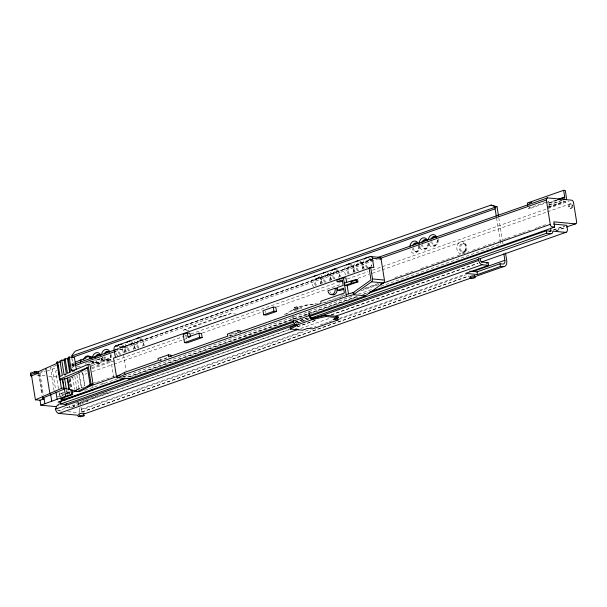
<?xml version="1.0" encoding="UTF-8"?>
<svg xmlns="http://www.w3.org/2000/svg" width="607" height="607" viewBox="0 0 607 607"><rect width="100%" height="100%" fill="white"/><g stroke="black" fill="none" stroke-linecap="round" stroke-linejoin="round"><path stroke-width="0.46" stroke-dasharray="3.04 2.28" d="M548.728 206.426L549.343 204.976A3.194 2.003 70.6 0 0 549.51 203.064L549.297 201.729L547.651 201.57M284.334 314.745L293.098 309.449L298.136 307.673A2.428 1.821 -84.6 0 0 298.067 310.23M285.958 314.343L293.925 309.524L306.497 305.109L317.582 303.819M70.617 378.169L74.373 376.257M71.323 364.2L74.418 362.652M91.422 366.104L97.613 363.016L106.726 360.239L106.597 359.435L109.268 358.502L110.838 359.739L114.124 380.058M40.586 371.977L46.314 369.481M189.02 330.686L183.526 330.162L193.648 326.027L220.402 316.634L230.698 313.591L236.191 314.115M56.421 365.315L50.404 367.705L54.304 392.023M46.914 371.105L55.73 367.804M39.068 373.449L45.176 371.712M71.732 364.966L74.418 364.025M115.52 349.586L371.954 259.493M72.203 364.906L73.986 364.276M115.087 349.837L371.522 259.743M118.98 346.293L124.2 346.787L371.712 259.834M72.051 365.664L74.615 364.761M72.408 366.537L74.16 365.922M114.981 351.582L376.659 259.644M545.883 202.192L528.249 208.391L529.896 208.542L549.297 201.729M183.526 330.162L230.698 313.591M555.845 200.105L547.825 203.322L556.695 200.211M549.51 203.064L557.492 200.264M548.675 204.885L561.976 200.211M549.343 204.976L562.643 200.302M548.508 206.79L563.584 201.494A3.194 2.003 70.6 0 1 563.531 201.076M548.417 207.154L565.269 201.236L565.337 202.321L563.691 202.169L563.584 201.494M91.528 367.781L111.058 360.922L97.416 359.632M548.387 207.571L565.231 201.653M84.669 371.264L86.452 370.642M91.816 368.752L183.845 336.422M184.74 336.111L186.524 335.481M190.993 333.911L335.739 283.059M347.356 278.977L367.91 271.754M372.372 270.183L568.941 201.129M81.338 372.577A2.36 1.48 70.6 0 1 83.015 374.944L86.998 373.548M92.363 371.659L112.94 364.435M113.828 364.117L182.699 339.92M183.595 339.609L187.168 338.349M202.374 333.008L261.405 312.271M276.61 306.93L341.005 284.304M358.001 278.332L368.73 274.561M372.311 273.309L381.249 270.168M382.144 269.849L546.717 212.033M547.605 211.722L571.756 203.239M296.626 310.572A2.428 1.821 -84.6 0 1 294.38 310.283A2.428 1.821 -84.6 0 1 294.198 307.301C301.338 306.391 308.371 304.441 315.837 303.849M60.222 397.153L59.676 393.768L68.394 390.711M340.823 295.389L343.448 294.471M230.827 334.055L235.956 332.249M63.28 394.171L63.682 394.026L59.653 393.639M66.3 393.108L69.79 391.879M75.89 389.74L84.479 386.72M96.536 382.486L115.292 375.892M159.057 360.52L167.987 357.379M228.718 336.043L236.753 333.22M322.492 303.098L344.822 295.252M365.361 288.037L377.865 283.644M394.838 277.68L401.978 275.168M405.552 273.916L412.699 271.405M420.734 268.582L427.882 266.071M431.456 264.819L453.778 256.973M457.352 255.722L468.961 251.639M472.534 250.38L479.682 247.876M483.255 246.617L494.864 242.542M498.438 241.282L506.473 238.46M507.369 238.149L510.047 237.208M513.621 235.948L521.656 233.126M522.551 232.815L531.482 229.674M535.055 228.422L536.838 227.792M537.734 227.481L546.664 224.34M66.375 393.215L69.934 391.963M77.043 389.466L81.49 387.903M65.67 393.875L70.139 392.304M77.286 389.793L79.965 388.852M159.413 360.937L166.568 358.426M230.007 336.134L237.216 333.6M324.73 302.855L345.322 295.624M363.161 289.357L379.269 283.697M57.263 396.955L63.431 394.793M64.312 394.482L69.593 392.623M63.295 395.468L59.721 396.728L58.993 392.213M66.869 394.216L69.547 393.268M360.831 290.935L379.595 284.342M84.677 390.331L117.781 378.7M123.153 376.81L353.115 296.019M358.487 294.129L371.909 289.418M380.855 286.276L500.76 244.151L500.312 241.358M127.553 377.091L357.182 296.421M362.538 294.532L367.903 292.65M128.358 376.97L357.424 296.489M363.692 294.289L368.161 292.718M129.921 377.068L232.671 340.975M233.566 340.656L243.392 337.204M244.287 336.893L258.582 331.87M259.47 331.551L307.719 314.601M311.292 313.349L357.751 297.028M553.356 229.916L564.093 226.153M553.409 230.053L565.026 225.971M294.956 322.097L306.581 318.015M294.858 322.446L307.37 318.053M555.762 230.781L565.595 227.329M295.321 322.378L307.832 317.985M556.224 230.721L566.058 227.268M296.603 323.099L309.107 318.705M296.262 323.334L308.773 318.941M297.991 323.356L307.666 319.957M75.852 403.321L89.942 398.374M90.822 398.063L94.351 396.826M95.231 396.515L100.512 394.656M101.392 394.345L104.92 393.108M105.8 392.805L107.56 392.183M111.293 391.356L83.318 401.189L87.37 401.568L86.93 398.829M80.139 402.995L289.205 329.54M297.248 326.718L316.012 320.124M331.194 314.79L477.724 263.309M57.453 409.74A1.389 0.873 70.6 0 0 58.469 410.749L289.327 329.639M297.384 326.809L316.171 320.208M331.384 314.866L478.134 263.309M72.984 404.694L73.28 406.523L87.37 401.568M73.705 406.872L71.596 407.616L71.156 404.869M300.769 328.448L331.149 317.78M314.206 327.059L315.966 326.437M320.367 324.897L323.888 323.652M324.768 323.349L328.288 322.112M329.169 321.801L332.689 320.564M78.978 412.851A4.166 2.61 70.6 0 0 79.593 409.71L302.058 331.551M339.586 318.364L464.674 274.417M81.528 411.925A6.943 4.348 70.6 0 0 81.421 409.884L309.251 329.836M338.736 319.479L466.502 274.592M81.953 411.895L468.824 275.973M81.877 412.092L468.748 276.17M64.812 407.449L70.875 407.707M570.405 203.838L571.324 203.922M571.862 205.477L572.78 205.561M568.592 206.623L569.51 206.714M570.049 208.262L570.967 208.353M462.959 243.407L464.059 243.513M433.641 245.213L434.741 245.319M424.452 248.438L425.553 248.544M462.253 252.125L463.353 252.224M415.264 251.67L416.364 251.776M368.995 259.455L370.095 259.561M359.807 262.687L360.907 262.785M350.618 265.912L351.719 266.018M336.324 270.934L337.424 271.041M327.135 274.167L328.235 274.265M317.947 277.391L319.039 277.498M305.67 305.025L306.497 305.109M294.198 307.301L298.136 307.673M297.498 307.908L301.436 308.28M293.925 309.168L297.862 309.54M293.098 309.449L293.925 309.524M220.402 316.634L225.895 317.15M309.927 327.439L312.446 327.674M295.397 328.341L297.187 328.508M193.648 326.027L199.142 326.551M140.27 339.814L141.37 339.92M131.082 343.038L132.182 343.145M121.893 346.271L122.993 346.377M114.92 349.101L122.743 349.844A2.496 1.874 -84.6 0 1 124.2 346.787M101.991 357.811L109.268 358.502M99.009 358.623L110.838 359.739M106.893 360.012L107.993 360.11M96.725 359.291L106.726 360.239M90.519 361.438L99.654 362.303M89.851 361.689L99.897 362.637M87.567 362.06L97.613 363.016M97.704 363.236L98.804 363.343M71.74 365.611L76.307 366.051M77.218 366.135L80.875 366.484M122.637 376.59L127.098 377.008L126.81 375.202M36.83 375.058L45.153 375.847M48.856 376.203L58.113 377.076M94.032 382.645L95.648 382.797M101.559 383.358L105.315 383.715M59.676 393.768L63.705 394.155M77.559 402.934L79.373 403.101A3.885 2.436 70.6 0 0 81.33 401.273M73.28 406.523L74.403 406.629L74.107 404.801M58.469 410.749L63.166 411.197M67.863 411.637L77.248 412.532L77.491 413.466M71.808 366.818L73.037 367.925M38.408 373.252L41.17 390.142M529.608 206.759L529.896 208.542M498.802 217.867L502.353 240.038M502.505 240.964L503.097 244.659M496.594 218.118L500.168 240.433M309.221 311.414L309.502 313.136M308.402 311.338L308.675 313.053M293.257 316.118L293.674 318.69M292.437 316.042L292.847 318.614M265.547 310.943L265.813 312.597M229.97 334.358L230.303 336.415M185.917 335.633L186.781 341.058M160.589 358.729L160.809 360.103M122.743 349.844L123.327 353.464M123.471 354.374L126.081 370.672M92.765 386.272L93.038 387.964M82.681 372.288L84.874 386.014M83.015 374.944L84.768 385.885M79.396 373.98L81.596 387.729M78.629 371.909L81.118 387.463M76.899 374.883L79.267 389.671M80.238 402.464L80.83 406.174M80.974 407.1L81.421 409.884M72.005 358.449L73.644 368.669M74.836 376.112L76.922 389.125M78.553 403.215L79.145 406.925M79.297 407.851L79.593 409.71M72.711 377.03L74.699 389.436M70.162 378.776L71.74 388.594M69.858 378.26L71.474 388.328M69.031 378.776L70.647 388.844M69.023 379.982L69.615 383.647M69.759 384.557L70.055 386.393M68.955 391.143L69.395 393.89M66.497 389.588L67.225 394.163M69.137 406.06L69.426 407.889M58.416 388.609L55.814 372.372A2.36 1.48 70.6 0 1 57.012 370.24M52.293 369.01L55.51 389.14M39.986 373.54L43.408 394.937M39.212 374.352L42.566 395.24M41.124 389.853L42.027 395.718M367.303 267.884A4.37 3.278 -84.6 0 1 366.393 260.813A4.37 3.278 -84.6 0 1 371.719 262.034M371.818 264.72A4.37 3.278 -84.6 0 1 371.082 266.556M296.694 306.421A2.428 1.821 -84.6 0 1 296.861 310.336M300.632 306.801A2.428 1.821 -84.6 0 1 301.474 308.66M110.466 354.518A4.37 3.278 -84.6 0 1 107.925 359.868A4.37 3.278 -84.6 0 1 104.032 356.779M111.559 354.625A4.37 3.278 -84.6 0 1 109.017 359.974A4.37 3.278 -84.6 0 1 105.132 356.886M101.339 358.426A4.37 3.278 -84.6 0 1 98.478 363.168A4.37 3.278 -84.6 0 1 94.844 360.012M102.226 357.204A4.37 3.278 -84.6 0 1 99.829 363.198A4.37 3.278 -84.6 0 1 95.876 359.443M110.694 354.89A6.176 4.628 -84.6 0 1 107.007 361.491A6.176 4.628 -84.6 0 1 101.718 358.047M101.506 358.122A6.176 4.628 -84.6 0 1 97.818 364.724A6.176 4.628 -84.6 0 1 92.53 361.271M92.082 360.975A4.37 3.278 -84.6 0 1 90.929 365.353M86.019 364.488A4.37 3.278 -84.6 0 1 85.648 363.236M92.317 361.347A6.176 4.628 -84.6 0 1 91.118 365.877M138.578 348.243A4.37 3.278 -84.6 0 1 137.076 342.189A4.37 3.278 -84.6 0 1 141.863 340.512A4.37 3.278 -84.6 0 1 142.357 346.916M138.813 347.667A4.37 3.278 -84.6 0 1 138.366 341.9A4.37 3.278 -84.6 0 1 142.668 340.383A4.37 3.278 -84.6 0 1 144.018 345.838M93.038 360.437A4.37 3.278 -84.6 0 1 91.133 366.196M86.748 363.343A4.37 3.278 -84.6 0 1 86.68 362.667M128.934 351.18A4.37 3.278 -84.6 0 1 127.978 345.216A4.37 3.278 -84.6 0 1 132.531 343.623A4.37 3.278 -84.6 0 1 133.487 349.579M129.625 350.899A4.37 3.278 -84.6 0 1 129.177 345.125A4.37 3.278 -84.6 0 1 133.479 343.615A4.37 3.278 -84.6 0 1 134.83 349.071M119.746 354.405A4.37 3.278 -84.6 0 1 118.79 348.448A4.37 3.278 -84.6 0 1 123.342 346.847A4.37 3.278 -84.6 0 1 124.291 352.811M120.846 354.511A4.37 3.278 -84.6 0 1 119.799 348.752A4.37 3.278 -84.6 0 1 124.139 346.749A4.37 3.278 -84.6 0 1 125.641 352.295M131.438 341.529A6.176 4.628 -84.6 0 1 133.775 349.495M126.423 352.075A6.176 4.628 -84.6 0 1 126.097 343.41M140.627 338.304A6.176 4.628 -84.6 0 1 142.622 347.143M135.619 348.85A6.176 4.628 -84.6 0 1 134.845 340.975M122.25 344.761A6.176 4.628 -84.6 0 1 124.587 352.728M117.811 355.854A6.176 4.628 -84.6 0 1 116.013 353.024M115.808 352.113A6.176 4.628 -84.6 0 1 116.461 347.432M334.176 279.076A4.37 3.278 -84.6 0 1 333.22 273.112A4.37 3.278 -84.6 0 1 337.765 271.511A4.37 3.278 -84.6 0 1 338.721 277.475M335.276 279.174A4.37 3.278 -84.6 0 1 334.229 273.416A4.37 3.278 -84.6 0 1 338.569 271.412A4.37 3.278 -84.6 0 1 340.072 276.959M336.68 269.425A6.176 4.628 -84.6 0 1 339.017 277.391M331.665 279.971A6.176 4.628 -84.6 0 1 331.339 271.299M324.988 282.301A4.37 3.278 -84.6 0 1 324.032 276.337A4.37 3.278 -84.6 0 1 328.577 274.743A4.37 3.278 -84.6 0 1 329.533 280.707M326.08 282.407A4.37 3.278 -84.6 0 1 325.124 276.443A4.37 3.278 -84.6 0 1 329.677 274.85A4.37 3.278 -84.6 0 1 330.633 280.806M327.492 272.649A6.176 4.628 -84.6 0 1 329.829 280.616M322.476 283.203A6.176 4.628 -84.6 0 1 322.15 274.531M315.792 285.533A4.37 3.278 -84.6 0 1 314.836 279.569A4.37 3.278 -84.6 0 1 319.388 277.968A4.37 3.278 -84.6 0 1 320.344 283.932M318.941 276.299A6.176 4.628 -84.6 0 1 320.64 283.848M313.865 286.974A6.176 4.628 -84.6 0 1 312.962 277.756M316.482 285.244A4.37 3.278 -84.6 0 1 316.141 279.288A4.37 3.278 -84.6 0 1 320.625 278.196A4.37 3.278 -84.6 0 1 321.444 284.038M357.66 270.821A4.37 3.278 -84.6 0 1 356.704 264.857A4.37 3.278 -84.6 0 1 361.256 263.263A4.37 3.278 -84.6 0 1 362.204 269.227M367.948 267.695A4.37 3.278 -84.6 0 1 367.144 261.442A4.37 3.278 -84.6 0 1 371.947 260.524M358.76 270.927A4.37 3.278 -84.6 0 1 357.804 264.963A4.37 3.278 -84.6 0 1 362.349 263.37A4.37 3.278 -84.6 0 1 363.305 269.326M348.471 274.053A4.37 3.278 -84.6 0 1 347.515 268.089A4.37 3.278 -84.6 0 1 352.06 266.488A4.37 3.278 -84.6 0 1 353.016 272.452M349.162 273.765A4.37 3.278 -84.6 0 1 348.813 267.808A4.37 3.278 -84.6 0 1 353.304 266.716A4.37 3.278 -84.6 0 1 354.116 272.558M369.352 257.945A6.176 4.628 -84.6 0 1 371.795 261.192M371.939 264.978A6.176 4.628 -84.6 0 1 371.689 265.912M364.337 268.491A6.176 4.628 -84.6 0 1 363.57 260.615M360.163 261.169A6.176 4.628 -84.6 0 1 362.5 269.136M355.148 271.724A6.176 4.628 -84.6 0 1 354.822 263.051M350.975 264.402A6.176 4.628 -84.6 0 1 353.312 272.368M345.96 274.948A6.176 4.628 -84.6 0 1 345.633 266.276M437.215 239.727A4.37 3.278 -84.6 0 1 434.673 245.069A4.37 3.278 -84.6 0 1 430.78 241.981M438.163 239.181A4.37 3.278 -84.6 0 1 435.773 245.175A4.37 3.278 -84.6 0 1 431.812 241.411M437.442 240.099A6.176 4.628 -84.6 0 1 433.762 246.7A6.176 4.628 -84.6 0 1 428.466 243.248M428.018 242.952A4.37 3.278 -84.6 0 1 425.484 248.301A4.37 3.278 -84.6 0 1 421.592 245.213M429.119 243.058A4.37 3.278 -84.6 0 1 426.326 248.475A4.37 3.278 -84.6 0 1 422.624 244.644M418.686 245.539A4.37 3.278 -84.6 0 1 416.539 251.427A4.37 3.278 -84.6 0 1 412.396 248.445M428.254 243.324A6.176 4.628 -84.6 0 1 424.21 250.031A6.176 4.628 -84.6 0 1 419.073 245.569M418.967 245.6A6.176 4.628 -84.6 0 1 415.734 253.013A6.176 4.628 -84.6 0 1 410.089 249.705M419.786 245.638A4.37 3.278 -84.6 0 1 417.388 251.632A4.37 3.278 -84.6 0 1 413.435 247.868M71.77 358.798A161.03 34.857 -9.1 0 1 70.852 359.223M571.9 205.819A2.223 1.662 -84.6 0 1 569.791 208.216A2.223 1.662 -84.6 0 1 568.835 204.938A2.223 1.662 -84.6 0 1 571.528 204.567M330.466 293.06A4.856 3.642 -84.6 0 1 329.935 291.686M464.924 250.683A4.37 3.278 -84.6 0 0 463.467 243.498A4.37 3.278 -84.6 0 0 459.431 249.113A4.37 3.278 -84.6 0 0 464.924 250.683M466.024 250.79A4.37 3.278 -84.6 0 0 464.56 243.597A4.37 3.278 -84.6 0 0 460.531 249.219A4.37 3.278 -84.6 0 0 466.024 250.79M464.689 251.776A6.176 4.628 -84.6 0 0 462.625 241.624A6.176 4.628 -84.6 0 0 456.927 249.56A6.176 4.628 -84.6 0 0 464.689 251.776M572.325 207.617A2.223 1.662 -84.6 0 0 571.582 203.967A2.223 1.662 -84.6 0 0 569.533 206.82A2.223 1.662 -84.6 0 0 572.325 207.617"/><path stroke-width="0.91" d="M72.043 355.877L71.861 357.515L495.1 208.816L495.198 206.6L491.01 205.09L75.238 351.165L71.952 355.3L72.043 355.877L495.289 207.177M563.637 199.915A3.194 2.003 70.6 0 1 563.751 199.589L564.722 197.169L563.637 190.302L527.392 203.034L527.817 205.712M30.669 373.108L30.562 375.786L31.579 375.877L38.742 372.918L38.529 371.575L34.751 371.674L30.669 373.108L30.562 375.786M564.677 197.404L559.351 199.271M346.096 294.592L353.259 292.589L370.983 279.888L369.048 267.824L370.665 267.255L373.874 267.558L372.387 258.256A2.496 1.874 -84.6 0 0 370.156 256.495L115.497 345.967A2.496 1.874 -84.6 0 0 114.048 349.017L115.391 357.386M384.481 280.738A2.496 1.874 -84.6 0 1 383.427 282.915L365.399 295.829L129.321 378.776L118.168 377.713L124.875 374.413L346.506 296.55L353.471 294.699L371.522 281.785A2.496 1.874 -84.6 0 0 372.577 279.615M295.776 324.92L290.032 327.833L290.222 329.032L302.491 330.2L307.597 328.402L312.635 328.88L338.16 319.912L337.97 318.705L334.616 318.387M290.222 329.032L297.612 325.291L296.428 325.177A3.885 2.436 70.6 0 1 293.257 321.194L292.984 319.472M75.192 362.273L79.555 360.399L81.179 360.247L80.359 360.171L80.64 362.28M171.075 356.499L170.855 355.125L168.291 354.883L158.025 358.487L158.359 360.55L124.556 372.425L116.567 376.689A2.481 1.389 89.5 0 0 116.992 377.425L117.181 377.592M38.529 371.575L57.361 363.161L56.8 362.197L60.45 362.007M31.579 375.877L35.411 399.801L61.406 388.419M64.494 360.308L61.747 360.126L59.972 360.869L62.309 375.467L60.04 376.423L57.695 361.818M68.803 358.358L64.016 359.169L66.36 373.768L64.084 374.724L61.747 360.126M76.361 369.633L74.426 357.508L69.168 357.015L68.067 357.477L70.404 372.076L67.43 373.32L65.093 358.722M69.168 357.015L71.239 369.997A1.396 0.91 -88.2 0 0 72.339 370.96L87.947 364.428L89.904 364.306L93.046 383.95A161.03 34.857 -9.1 0 1 79.616 391.591L77.62 391.53A190.484 19.576 6.9 0 0 69.418 389.375A4.128 0.425 6.9 0 0 68.955 389.269L62.301 388.078L61.413 388.427L59.524 376.651M87.393 367.622A158.427 34.288 -9.1 0 1 67.612 378.062A3.437 0.744 -9.1 0 1 64.668 378.806A2.724 0.592 -9.1 0 0 62.756 379.231L60.101 380.263L59.539 379.292L87.393 367.622L90.094 384.481A158.427 34.288 -9.1 0 1 77.62 391.53M90.094 384.481L93.046 383.95M65.859 388.434L42.998 397.949A2.777 0.599 -9.1 0 0 43.112 398.708L44.114 398.807L40.024 400.241L35.411 399.801M40.024 400.241L40.821 405.18L65.586 396.234L71.527 394.338L72.688 394.558L72.013 390.331M30.881 374.451L34.963 373.017L38.742 372.918M95.625 357.204L88.341 356.514L85.678 357.455L85.807 358.259L80.359 360.171M529.038 203.193L531.686 202.26M74.881 363.965L114.192 350.148M377.774 257.543L547.544 197.905L571.627 200.181A2.36 1.48 70.6 0 1 573.547 202.609L576.612 221.752A2.36 1.48 70.6 0 1 575.421 223.877L566.483 227.018M75.913 365.308L114.981 351.582M380.232 258.392L546.353 200.029A2.36 1.48 70.6 0 1 547.544 197.905M557.613 199.483L564.707 196.987M369.344 268.248L113.524 358.13L116.385 375.991A2.496 1.874 -84.6 0 0 116.483 376.408L120.034 375.156M346.673 282.422L345.96 277.991L343.395 277.748L336.908 280.032L337.181 281.731L339.738 281.974L342.295 281.079M187.373 333.023L183.208 334.487L184.513 342.629L187.07 342.872L202.154 337.568L201.494 333.448L198.929 333.205L188.018 337.044L187.373 333.023L189.938 333.266L190.454 336.483M337.181 281.731L342.28 279.933L343.167 285.449L336.946 287.635L337.386 290.381L339.95 290.624L343.501 289.372M273.279 307.089L262.983 310.701L263.643 314.821L266.207 315.063L276.504 311.452L275.844 307.332L273.279 307.089L273.939 311.209L276.504 311.452M344.252 283.059L356.347 279.425L357.538 279.539L357.91 281.868L347.189 285.631L344.624 285.389L356.719 281.754L357.91 281.868M350.391 282.05L356.643 279.85M332.393 294.714A4.856 3.642 -84.6 0 0 335.99 293.242A4.856 3.642 -84.6 0 0 336.931 288.416L335.102 288.242L327.97 290.753A4.856 3.642 -84.6 0 0 332.34 294.501L334.169 294.676M184.513 342.629L199.589 337.325L202.154 337.568M263.643 314.821L273.939 311.209M337.386 290.381L343.608 288.188L344.374 292.999L320.792 301.284L321.126 303.363L238.005 332.568L237.671 330.504L227.413 334.116L227.739 336.172L168.617 356.946L168.291 354.883M72.225 392.327L76.694 390.756M87.416 386.993L116.901 376.636M380.483 284.03L550.253 224.385A2.36 1.48 70.6 0 0 552.173 226.806L554.646 227.041L553.812 221.828L575.421 223.877M72.688 394.558L60.488 398.845L64.517 399.224M124.867 378.032L64.114 399.383L61.641 399.148A2.36 1.48 70.6 0 1 60.89 398.829M369.686 292.02L554.646 227.041M126.347 378.328L60.23 401.553L60.617 403.966L65.199 404.399L294.812 323.728M368.472 293.257L546.27 230.797L550.936 231.214L550.632 228.186M549.274 231.479L551.057 230.85M60.685 403.587L57.999 404.528L58.143 405.4L56.815 405.863L55.51 409.148A4.166 2.61 70.6 0 0 58.894 413.428L77.681 415.203L77.916 416.136A6.943 4.348 70.6 0 0 79.282 415.947M60.617 403.966L293.811 322.036M309.889 316.384L546.657 233.202L551.239 233.634A2.914 1.829 70.6 0 0 552.727 231.138L565.413 232.344A3.885 2.436 70.6 0 0 567.378 228.839L566.817 225.341L553.675 224.097M310.898 318.076L551.239 233.634M55.51 409.148L296.208 324.586M312.317 318.925L478.748 260.456A4.166 2.61 70.6 0 0 482.14 264.728L488.552 265.335L488.119 262.656L481.708 262.049A1.389 0.873 70.6 0 1 480.577 260.623L480.296 258.855M296.428 325.177L312.248 319.623L325.959 316.482L338.236 317.643L338.038 316.437L325.769 315.276L312.059 318.417A2.64 1.654 70.6 0 1 309.911 315.708L309.638 313.994M481.298 262.057L566.179 232.238M58.894 413.428L298.09 329.389M335.61 316.209L482.14 264.728M486.351 263.279L488.119 262.656M338.236 317.643L333.129 319.434L338.16 319.912M488.552 265.335L465.577 273.408L477.481 274.539L500.456 266.465L503.203 266.723A6.943 4.348 70.6 0 0 506.708 260.464L505.517 253.051M472.709 271.595L504.872 260.289L503.833 253.802M469.727 271.162L477.049 271.86L500.024 263.787L502.771 264.045A4.166 2.61 70.6 0 0 504.872 260.289M84.168 413.944L470.144 278.34M474.613 276.769L503.203 266.723M64.084 374.724L65.92 374.845M563.637 190.302L565.284 190.454L566.361 197.146A3.194 2.003 70.6 0 1 566.194 199.05M491.01 205.09L497.027 206.775L498.506 216.016M495.198 206.6L497.027 206.775M370.156 256.495L378.859 257.322A2.496 1.874 -84.6 0 1 381.082 259.083L384.443 280.085L372.546 278.954L370.665 267.255M372.387 258.256L381.082 259.083M369.048 267.824L370.24 267.937M371.522 281.785L383.427 282.915M352.917 292.779L354.177 292.893M353.471 294.699L365.399 295.829M237.671 330.504L240.235 330.747L240.455 332.128M188.018 337.044L189.725 337.204M115.497 345.967L117.242 346.127M88.341 356.514L89.912 357.758L92.643 358.016M71.239 369.997L74.744 370.331M72.339 370.96L74.054 371.127M92.089 389.535L93.303 389.656L58.075 402.031L60.897 402.297M44.091 398.67L44.903 403.746M40.821 405.18L56.504 406.667M89.912 357.758L90.132 358.942M546.353 200.029L550.253 224.385M546.27 230.797L546.657 233.202M495.1 208.816L496.291 216.259M500.024 263.787L500.456 266.465M478.468 258.681L478.748 260.456M477.049 271.86L477.481 274.539M474.454 275.844L474.644 277.05M356.347 279.425L356.719 281.754M351.43 281.155L351.802 283.484M353.259 292.589L353.585 294.638M347.189 285.631L348.517 293.917M343.395 277.748L346.506 296.55M325.769 315.276L325.959 316.482M313.25 318.531L313.44 319.737M308.811 313.91L309.084 315.632A3.885 2.436 70.6 0 0 312.248 319.623M198.929 333.205L199.589 337.325M124.556 372.425L124.875 374.413M87.947 364.428L91.088 384.064M83.379 413.238L83.698 415.249M67.536 358.889L69.729 372.569M70.791 389.762L71.527 394.338M67.612 378.062L69.418 389.375M67.187 378.229L68.955 389.269M64.668 378.806L66.277 388.844M64.425 388.973L65.586 396.234M62.665 379.261L64.145 388.503M62.392 379.367L63.841 388.434M64.592 398.943L64.881 400.726M57.65 364.959L57.938 366.757M58.947 373.055L59.236 374.853M56.8 362.197L59.539 379.292M55.95 391.887L57.126 399.209M50.578 393.981L51.747 401.303M45.866 368.54L49.918 393.799M42.824 396.902L43.112 398.708M36.541 371.385L36.754 372.728M34.751 371.674L34.963 373.017M79.289 414.672A2.777 0.599 -9.1 0 1 80.632 413.481A2.777 0.599 -9.1 0 1 84.016 413.678M104.245 354.086A4.37 3.278 -84.6 0 1 109.45 352.257M105.595 353.57A4.37 3.278 -84.6 0 1 109.207 351.483M101.574 354.26A6.176 4.628 -84.6 0 1 105.102 349.586A6.176 4.628 -84.6 0 1 109.67 351.415M83.44 359.784A6.176 4.628 -84.6 0 1 90.792 357.204M95.056 357.318A4.37 3.278 -84.6 0 1 100.261 355.49M96.407 356.802A4.37 3.278 -84.6 0 1 100.011 354.716M92.628 356.559A6.176 4.628 -84.6 0 1 96.634 352.637A6.176 4.628 -84.6 0 1 100.891 355.406M126.628 342.705A6.176 4.628 -84.6 0 1 130.035 341.126M136.423 338.888A6.176 4.628 -84.6 0 1 139.231 337.902M117.439 345.937A6.176 4.628 -84.6 0 1 118.039 345.345M118.699 344.882A6.176 4.628 -84.6 0 1 121.567 344.488M331.87 270.601A6.176 4.628 -84.6 0 1 335.99 269.151M323.281 273.241A6.176 4.628 -84.6 0 1 325.36 272.277M314.092 276.466A6.176 4.628 -84.6 0 1 316.9 275.479M364.541 259.121A6.176 4.628 -84.6 0 1 365.141 258.529M365.801 258.066A6.176 4.628 -84.6 0 1 368.669 257.672M346.764 264.986A6.176 4.628 -84.6 0 1 350.292 264.128M355.952 261.761A6.176 4.628 -84.6 0 1 358.76 260.775M421.804 242.519A4.37 3.278 -84.6 0 1 427.009 240.691M431 239.287A4.37 3.278 -84.6 0 1 436.198 237.458M428.322 239.462A6.176 4.628 -84.6 0 1 432.214 234.681A6.176 4.628 -84.6 0 1 436.835 237.383M432.654 238.21A4.37 3.278 -84.6 0 1 435.955 236.692M418.997 243.65A6.176 4.628 -84.6 0 1 422.662 238.012A6.176 4.628 -84.6 0 1 427.639 240.615M412.616 245.752A4.37 3.278 -84.6 0 1 417.411 243.528M423.155 242.003A4.37 3.278 -84.6 0 1 426.258 239.826M409.808 246.874A6.176 4.628 -84.6 0 1 413.473 241.245A6.176 4.628 -84.6 0 1 418.451 243.839M414.278 244.667A4.37 3.278 -84.6 0 1 416.554 243.073M470.106 277.24A2.777 0.599 -9.1 0 1 470.584 276.39A2.777 0.599 -9.1 0 1 474.143 275.821A2.777 0.599 -9.1 0 1 474.788 276.504M75.814 390.574A193.504 19.887 6.9 0 1 76.785 390.832M78.682 391.34A193.504 19.887 6.9 0 1 79.616 391.591M66.216 403.996A2.914 1.829 70.6 0 1 65.199 404.399M66.542 403.443A2.914 1.829 70.6 0 1 66.398 403.746M335.102 288.242A4.856 3.642 -84.6 0 1 332.34 294.501M331.832 294.471A4.856 3.642 -84.6 0 1 331.316 294.107M129.321 378.776A2.496 1.874 -84.6 0 1 127.91 378.525M117.781 377.812A2.618 1.472 89.5 0 1 117.181 377.592M80.154 416.706A2.777 0.599 -9.1 0 0 84.396 415.583A2.777 0.599 -9.1 0 0 80.412 415.613A2.777 0.599 -9.1 0 0 80.154 416.706M471.108 278.499A2.777 0.599 -9.1 0 0 475.342 277.376A2.777 0.599 -9.1 0 0 471.366 277.414A2.777 0.599 -9.1 0 0 471.108 278.499"/></g></svg>
